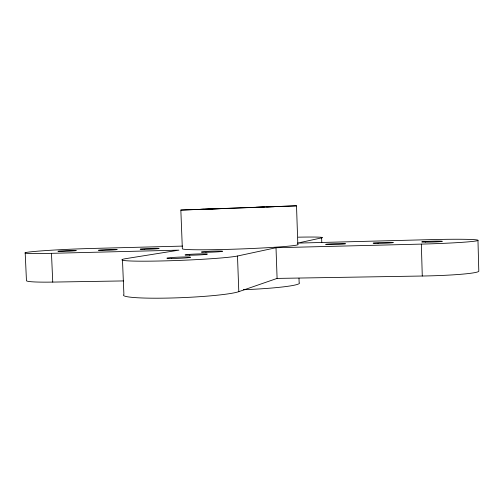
<?xml version="1.0" encoding="UTF-8"?>
<svg xmlns="http://www.w3.org/2000/svg" width="504" height="504" viewBox="0 0 504 504"><rect width="100%" height="100%" fill="white"/><g stroke="black" fill="none" stroke-linecap="round" stroke-linejoin="round"><path stroke-width="0.76" d="M210.628 209.04L296.51 205.827L297.826 244.295A57.935 2.331 -2.1 0 1 242.846 248.875A57.935 2.331 -2.1 0 1 182.347 248.73L180.841 210.073L264.228 206.961M122.453 259.428L123.908 294.487A58.792 4.952 -2.4 0 0 170.661 298.022A58.792 4.952 -2.4 0 0 238.802 291.659L277.093 278.41L422.276 276.022A51.603 3.641 -1.3 0 0 478.8 271.209L477.968 240.439M182.656 246.097L90.991 248.485A46.639 1.732 -2.5 0 0 29.56 251.969A46.639 1.732 -2.5 0 0 51.471 253.329L178.92 250.148L126.309 258.558A58.873 2.873 -2.3 0 0 161.834 260.952A58.873 2.873 -2.3 0 0 237.491 256.013L276.009 247.729L421.338 244.106A51.666 2.111 -1.7 0 0 477.817 240.547A51.666 2.111 -1.7 0 0 429.962 239.652L297.53 243.104L322.402 237.712A40.969 1.392 -2 0 0 298.217 237.176M212.505 208.883L200.201 209.362L203.673 209.254M266.647 206.955L277.313 206.533L272.771 206.684M256.045 207.276L296.51 205.827M220.368 208.662L180.841 210.073M25.2 252.964L26.46 280.766A46.582 2.993 -2.7 0 0 52.744 282.089L123.493 280.93M51.471 253.329L52.744 282.089M276.009 247.729L277.093 278.41M237.491 256.013L238.802 291.659M298.992 278.221L299.143 282.643A57.847 4.58 -2.1 0 1 243.363 289.731M321.621 237.882L321.779 242.525M421.338 244.106L422.276 276.022M61.475 251.446A9.311 0.347 -2.5 0 0 76.287 250.576A9.311 0.347 -2.5 0 0 63.391 250.772A9.311 0.347 -2.5 0 0 61.475 251.446M102.589 250.406A9.362 0.353 -2.4 0 0 117.218 249.53A9.362 0.353 -2.4 0 0 103.862 249.738A9.362 0.353 -2.4 0 0 102.589 250.406M144.711 249.335A9.437 0.365 -2.3 0 0 159.144 248.453A9.437 0.365 -2.3 0 0 145.31 248.674A9.437 0.365 -2.3 0 0 144.711 249.335M425.426 242.128A10.351 0.422 -1.6 0 0 442.254 241.397A10.351 0.422 -1.6 0 0 428.507 241.322A10.351 0.422 -1.6 0 0 425.426 242.128M378.044 243.375A10.13 0.416 -1.8 0 0 393.328 242.556A10.13 0.416 -1.8 0 0 378.233 242.651A10.13 0.416 -1.8 0 0 378.044 243.375M330.133 244.591A9.941 0.403 -1.9 0 0 345.517 243.779A9.941 0.403 -1.9 0 0 331.134 243.86A9.941 0.403 -1.9 0 0 330.133 244.591M171.719 258.476A11.838 0.58 -2.3 0 0 190.474 257.33A11.838 0.58 -2.3 0 0 173.962 257.387A11.838 0.58 -2.3 0 0 171.719 258.476M189.743 255.213A11.208 0.523 -2.2 0 0 207.364 254.155A11.208 0.523 -2.2 0 0 191.539 254.243A11.208 0.523 -2.2 0 0 189.743 255.213M205.96 252.284A10.641 0.473 -2.2 0 0 222.579 251.301A10.641 0.473 -2.2 0 0 207.383 251.414A10.641 0.473 -2.2 0 0 205.96 252.284"/></g></svg>
